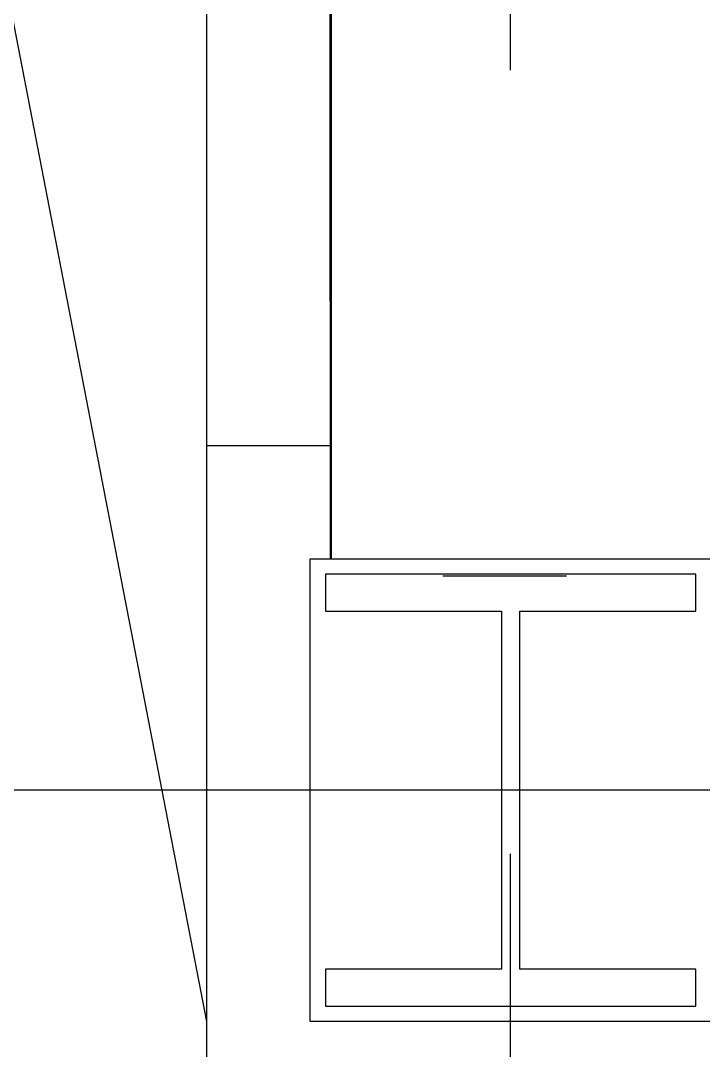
# Model space of a CAD drawing. Header units: millimetres. Extents: x 2148 to 2681, y 758 to 986.
# Drawn here: x 2326.052 to 2326.605, y 950.759 to 951.593 of the extents above; entities that cross this region are included whole.
import ezdxf

# ---------------------------------------------------------------- set-up
doc = ezdxf.new("R2010")
doc.units = ezdxf.units.MM
doc.linetypes.add('CENTER2', pattern=[28.575, 19.05, -3.175, 3.175, -3.175])
for name, color, linetype in [('cladding', 2, 'Continuous'), ('COL-EX', 2, 'Continuous'), ('D', 1, 'Continuous'), ('DR', 7, 'Continuous'), ('ELAYOUT', 4, 'Continuous'), ('S_GRID LINES', 252, 'Continuous')]:
    doc.layers.add(name, color=color, linetype=linetype)

msp = doc.modelspace()

# ---------------------------------------------------------------- linework, layer by layer
at = {"layer": 'cladding', "elevation": 0}
msp.add_lwpolyline([(2326.2864709, 951.156811), (2326.6114709, 951.156811), (2326.6114709, 950.781811), (2326.2864709, 950.781811)], close=True, dxfattribs=at)
at = {"layer": 'COL-EX', "elevation": 0}
msp.add_lwpolyline([(2326.4564709, 951.114311), (2326.5989709, 951.114311), (2326.5989709, 951.144311), (2326.2989709, 951.144311), (2326.2989709, 951.114311), (2326.4414709, 951.114311), (2326.4414709, 950.824311), (2326.2989709, 950.824311), (2326.2989709, 950.794311), (2326.5989709, 950.794311), (2326.5989709, 950.824311), (2326.4564709, 950.824311)], close=True, dxfattribs=at)
at = {"layer": 'D', "ltscale": 0.5}
for p, q in [((2324.2480246, 960.8871408, 0), (2326.2025826, 950.781811, 0)), ((2326.3028179, 951.2482907, 0), (2326.2025039, 951.2482909, 0)), ((2326.4941568, 951.142736, 0), (2326.393974, 951.142736, 0))]:
    msp.add_line(p, q, dxfattribs=at)
at = {"layer": 'DR', "ltscale": 10}
for p, q in [((2326.3028179, 952.3124485, 0), (2326.3028179, 951.156811, 0)), ((2326.2025039, 952.1451967, 0), (2326.2025826, 951.2482909, 0))]:
    msp.add_line(p, q, dxfattribs=at)
at = {"layer": 'ELAYOUT', "ltscale": 10}
for p, q in [((2326.3025043, 952.3124485, 0), (2326.3025043, 951.3658375, 0)), ((2326.3034376, 952.3124485, 0), (2326.3034376, 951.1656146, 0)), ((2326.3034376, 952.3124485, 0), (2326.3034376, 951.156811, 0)), ((2326.3034376, 952.3124485, 0), (2326.3034376, 951.1766332, 0)), ((2326.2025826, 951.2482909, 0), (2326.2025826, 950.7352288, 0))]:
    msp.add_line(p, q, dxfattribs=at)
at = {"layer": 'S_GRID LINES', "linetype": 'CENTER2', "ltscale": 0.2}
for p, q in [((2326.4489709, 922.9776771, 0), (2326.4489709, 977.7411715, 0)), ((2355.5030932, 950.969311, 0), (2290.9518229, 950.969311))]:
    msp.add_line(p, q, dxfattribs=at)

doc.saveas('drawing.dxf')
